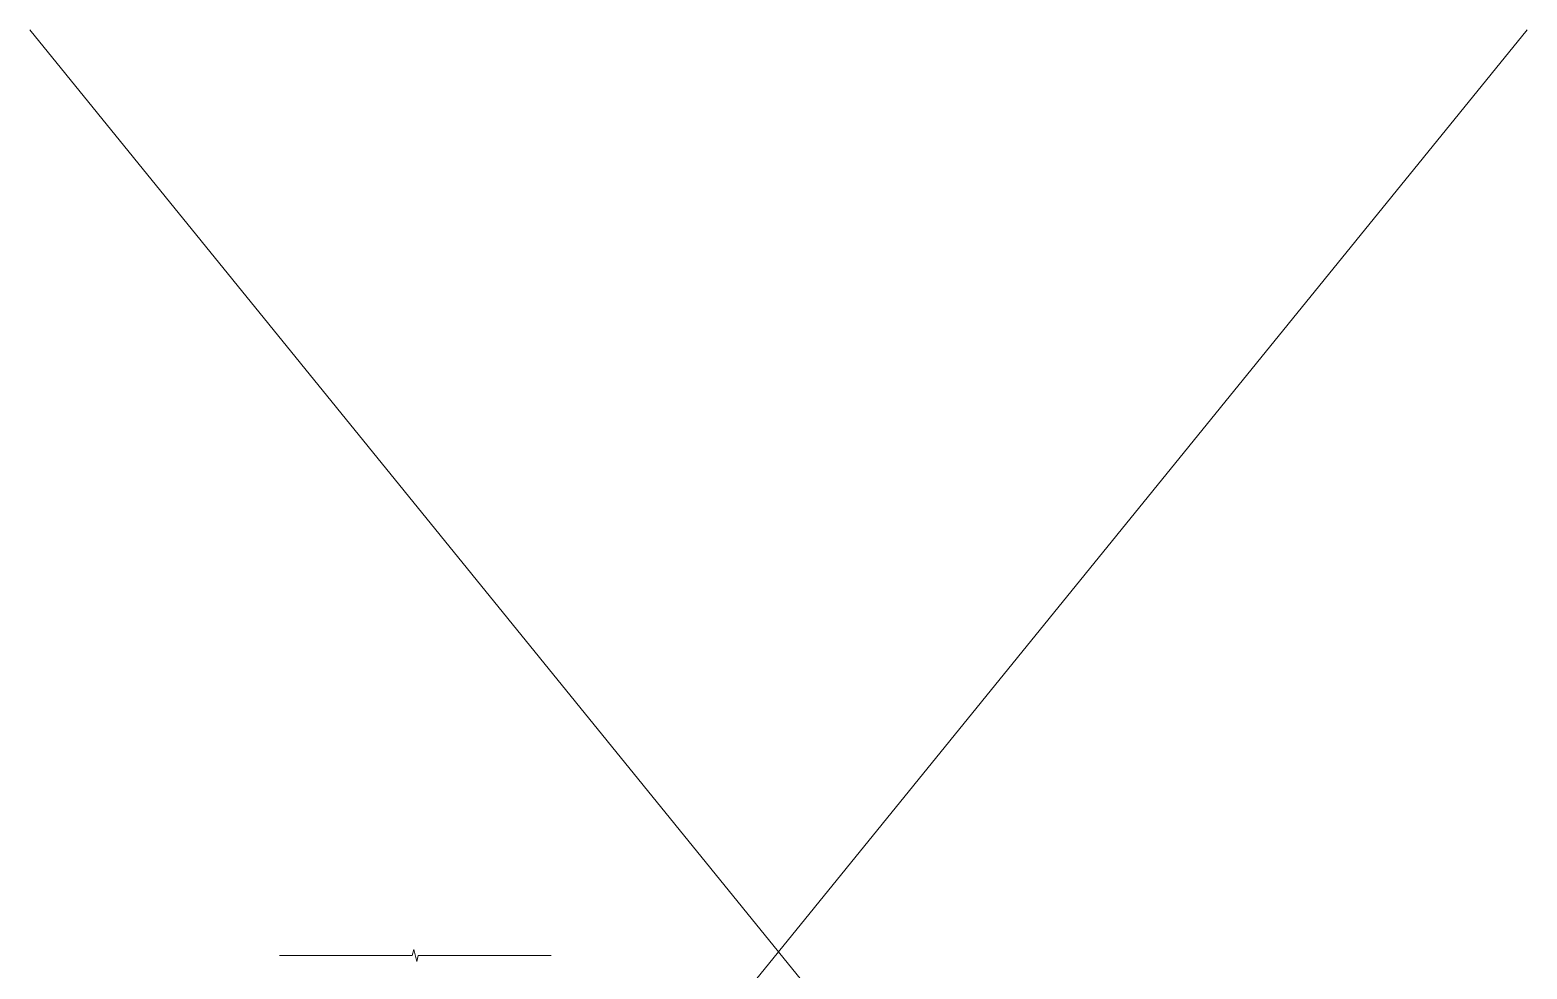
# Model space of a CAD drawing. Header units: millimetres. Extents: x -233751 to 529254, y -907864 to 285890.
# Drawn here: x -233751 to -108987, y 96137 to 174399 of the extents above; entities that cross this region are included whole.
import ezdxf

# ---------------------------------------------------------------- set-up
doc = ezdxf.new("R2010")
doc.units = ezdxf.units.MM
doc.layers.get('0').update_dxf_attribs({"lineweight": 30})
doc.layers.get('Defpoints').update_dxf_attribs({"lineweight": 0})
doc.layers.add('КР_Тонкая', color=250, linetype='Continuous', lineweight=0)

# ---------------------------------------------------------------- blocks, each defined once
blk = doc.blocks.new('*U2081')
at = {"color": 0, "linetype": 'Continuous', "lineweight": -2}
blk.add_wipeout([(0, 0), (543, 0), (1087, 0), (1630, 0), (2173, 0), (2716, 0), (3260, 0), (3803, 0), (4346, 0), (4889, 0), (5433, 0), (5976, 0), (6519, 0), (7062, 0), (7606, 0), (8149, 0), (8692, 0), (9235, 0), (9779, 0), (10322, 0), (10865, 0), (10871, 25), (10878, 50), (10884, 75), (10890, 100), (10896, 125), (10903, 150), (10909, 175), (10915, 200), (10921, 225), (10928, 250), (10934, 275), (10940, 300), (10946, 325), (10953, 350), (10959, 375), (10965, 400), (10971, 425), (10978, 450), (10984, 475), (10990, 500), (11003, 450), (11015, 400), (11028, 350), (11040, 300), (11053, 250), (11065, 200), (11078, 150), (11090, 100), (11103, 50), (11115, 0), (11128, -50), (11140, -100), (11153, -150), (11165, -200), (11178, -250), (11190, -300), (11203, -350), (11215, -400), (11228, -450), (11240, -500), (11246, -475), (11253, -450), (11259, -425), (11265, -400), (11271, -375), (11278, -350), (11284, -325), (11290, -300), (11296, -275), (11303, -250), (11309, -225), (11315, -200), (11321, -175), (11328, -150), (11334, -125), (11340, -100), (11346, -75), (11353, -50), (11359, -25), (11365, 0), (11908, 0), (12452, 0), (12995, 0), (13538, 0), (14081, 0), (14625, 0), (15168, 0), (15711, 0), (16254, 0), (16798, 0), (17341, 0), (17884, 0), (18427, 0), (18971, 0), (19514, 0), (20057, 0), (20600, 0), (21144, 0), (21687, 0), (22230, 0), (22230, 1000), (0, 1000)], dxfattribs=at)
blk.add_lwpolyline([(-200, 0), (0, 0), (10865, 0), (10990, 500), (11240, -500), (11365, 0), (22230, 0), (22430, 0)], dxfattribs=at)

msp = doc.modelspace()

# ---------------------------------------------------------------- block references
at = {"layer": 'КР_Тонкая'}
msp.add_blockref('*U2081', (-212755.3, 97275.8), dxfattribs=at)

# ---------------------------------------------------------------- next in the draw order: linework, layer by layer
at = {"layer": 'Defpoints'}
msp.add_lwpolyline([(-233751.3, 174399.2), (-108986.9, 20733.2), (-233751.3, 20733.2), (-108986.9, 174399.2)], dxfattribs=at)

doc.saveas('drawing.dxf')
